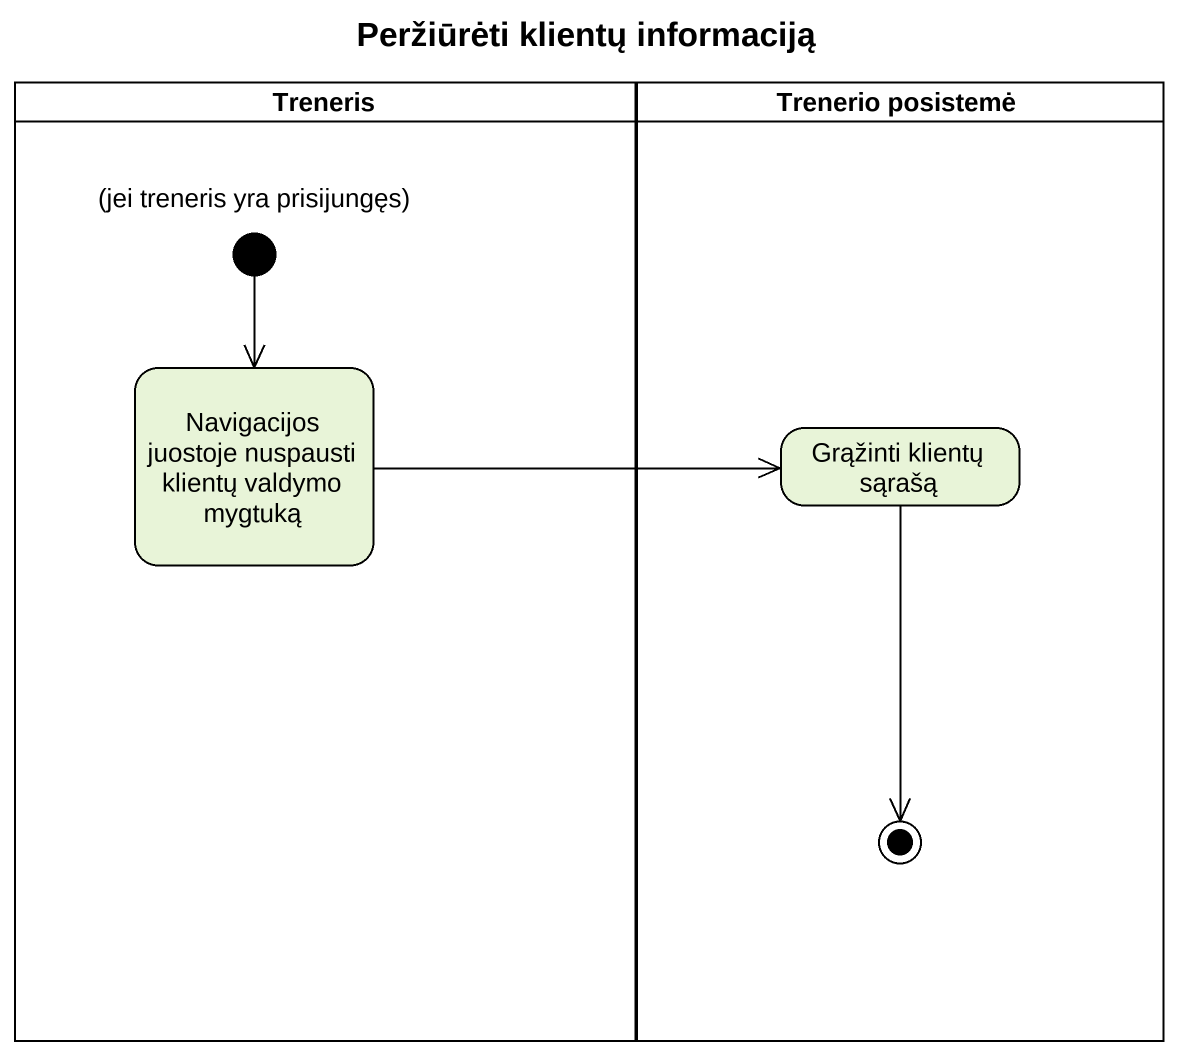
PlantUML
@startuml
title Peržiūrėti klientų informaciją
hide empty description
state Treneris <<partition>> {
  state "(jei treneris yra prisijungęs)" as jei_treneris_yra_prisijungęs <<start>>
  state "Navigacijos juostoje nuspausti klientų valdymo mygtuką" as Navigacijos_juostoje
}
state "Trenerio posistemė" as Trenerio_posistemė <<partition>> {
  state "Grąžinti klientų sąrašą" as Grąžinti_klientų_sąrašą
  Grąžinti_klientų_sąrašą --> [*]
}
jei_treneris_yra_prisijungęs --> Navigacijos_juostoje
Navigacijos_juostoje -right-> Grąžinti_klientų_sąrašą
@enduml
